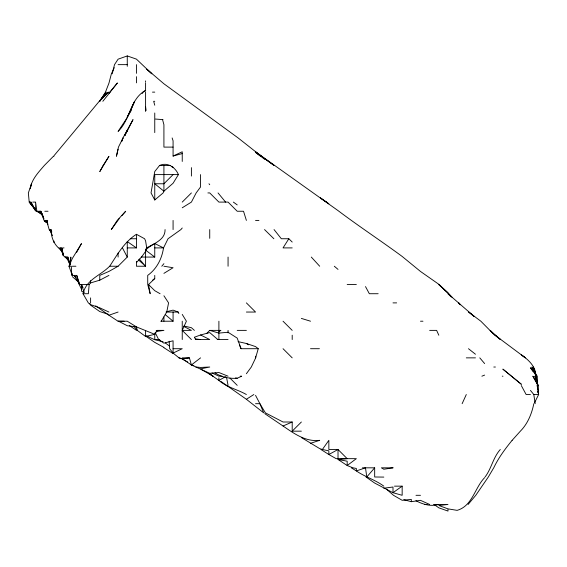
<?xml version="1.0" encoding="UTF-8"?>
<svg xmlns="http://www.w3.org/2000/svg" width="567" height="567" viewBox="0 0 567 567"><rect width="100%" height="100%" fill="white"/><g stroke="black" fill="none" stroke-linecap="round" stroke-linejoin="round"><path stroke-width="0.85" d="M538.211 392.853L538.374 385.354L532.852 376.19L537.537 384.589M70.315 263.733L70.854 257.071L69.904 265.399L67.87 257.071L65.07 257.071L63.121 255.426L61.973 247.907L60.13 247.907L63.121 254.448L61.973 247.907M108.935 275.399L99.771 280.176L90.607 282.912L89.182 284.556L88.346 293.72L83.016 293.72C85.993 279.963 99.898 275.711 108.935 266.929L109.7 266.235C117.284 254.661 124.414 241.847 136.427 234.291L144.585 238.742L145.591 240.84L146.704 247.907L145.591 251.436L141.481 257.071L136.427 262.599M165.068 229.578C165.245 241.074 152.048 243.208 145.591 250.118L145.591 266.235L136.427 266.235L136.427 261.352M30.171 188.761C31.575 179.448 38.471 172.269 44.368 165.436L53.44 156.272M118.099 149.241L116.433 156.272L118.453 147.108L123.032 137.944L121.919 140.999M112.231 73.802L114.506 64.638L118.099 59.174L127.263 55.935L136.427 59.124L151.857 73.802L146.846 69.252M30.696 187.096L31.539 183.765L28.35 192.929L29.208 202.093L32.95 206.572M533.823 403.683C531.754 413.79 527.728 423.74 520.364 431.168L512.121 440.332M246.383 373.731L251.301 367.026L255.547 358.131L258.247 348.705L255.547 346.593L246.383 343.503L238.055 341.618M121.777 141.282L122.968 137.944L133.011 119.623L126.448 132.579M79.784 284.556L76.743 275.399L72.285 275.399L68.968 266.235L72.285 258.566L81.45 243.604L76.566 252.485M191.405 339.541L182.241 330.377L186.387 321.213L182.241 314.416M125.215 134.953L127.263 130.467L124.683 135.704M462.14 403.683L466.301 394.519M114.265 67.693L111.394 73.802L108.935 83.186L105.469 92.13L99.771 101.295L106.192 92.13L99.338 101.295L108.432 92.13L99.239 101.295C84.122 119.46 69.117 137.653 53.957 155.748L53.957 156.272M534.461 402.917L538.65 394.519L537.211 385.354L538.374 385.354M124.804 135.648L125.626 134.117M145.917 249.14L146.577 247.907L154.756 243.519L163.523 247.907C161.907 258.786 156.761 268.878 147.711 275.399L147.732 284.556L150.17 293.72L148.547 284.556L154.756 278.574L154.756 275.399M485.09 476.989C491.511 468.477 493.099 457.541 500.285 449.496M131.253 110.459L127.263 116.922L130.757 110.459L134.62 101.295L127.263 117.575L118.099 131.381C130.495 119.616 129.836 98.899 145.591 90.422L143.104 92.13L142.133 93.541M178.414 174.601L173.077 183.261L163.913 191.192L163.112 192.929L154.756 199.974L151.035 192.929L154.756 171.539L159.603 165.436C167.421 161.871 175.394 167.237 178.414 174.601L154.756 174.601L154.756 199.974M292.203 242.045L288.83 238.742L283.039 247.907L292.203 247.907M134.081 326.521L137.278 330.377L145.591 336.479L154.756 334.324L157.293 330.377L163.913 330.377L156.421 331.489M161.234 321.213L166.748 312.048L168.576 302.884L163.913 295.768M301.368 437.54L319.689 448.603L322.375 449.496L328.853 440.332L328.853 449.496L338.017 449.496L347.181 458.66L338.017 459.504L347.181 461.191L347.181 465.535L352.965 467.825L356.345 468.455L356.345 470.929C365.042 476.953 375.319 479.852 383.831 486.153M484.629 477.648C474.664 487.918 472.474 505.934 457.137 510.357L447.98 508.861L438.815 505.481L447.98 504.474L438.574 504.474C430.637 506.707 422.925 504.396 415.902 500.718M102.84 101.295L117.404 82.966L108.935 93.172L110.033 92.13M512.114 440.332C505.169 448.866 498.542 457.739 493.793 467.725L488.315 476.989L475.777 495.31L468.094 504.474M161.786 266.235L163.913 263.662M182.241 227.991L180.901 229.578L168.045 238.742L163.523 247.907L154.756 247.907M362.433 467.825L374.674 467.825L366.771 476.989L365.509 467.825L356.345 470.929L351.334 467.825M119.183 218.692L111.288 229.578L117.227 220.414L125.683 211.25L121.891 215.595M173.077 174.601L163.913 183.765L154.756 183.765L163.913 191.192L163.913 165.436M99.771 280.176L99.771 275.399L108.935 271.423L118.099 266.235L127.263 257.071L127.263 241.57L136.427 247.907L136.427 234.291M182.241 202.093L191.405 192.929M206.679 333.431L209.733 330.377L220.946 330.377L218.897 331.61M301.368 431.168L292.203 431.168L301.368 422.004M228.062 376.19L218.897 372.526L209.733 373.306L191.405 364.964L189.399 357.862L182.241 358.72L191.405 364.964L200.569 357.862M152.736 280.07L154.756 278.574M402.159 494.679L402.159 486.153L392.995 492.702L374.674 483.063L366.006 476.989M220.875 381.393L246.383 399.274L253.846 394.519M182.241 207.791L191.405 202.093L196.161 192.929L200.569 186.947L200.569 174.601M163.913 273.358L173.077 267.73L163.913 266.235M225.567 376.616L218.897 380.457L209.733 373.937L213.05 376.19L201.278 369.464M156.024 331.057L157.293 330.377M172.134 137.944L173.077 140.807L173.077 156.06L182.241 151.765L182.241 161.453M215.077 372.873C221.562 377.246 229.5 378.784 237.219 378.26L241.691 376.19L240.202 376.19M264.711 413.612L283.039 426.001L292.203 422.004L292.203 431.168M481.879 376.19L484.629 375.092M194.46 337.237L200.569 334.969L209.733 332.581L217.813 339.541L228.062 339.541M95.688 305.861L108.935 315.231L118.099 312.048M310.525 443.309L319.689 440.332C305.811 442.132 293.883 433.464 283.039 426.001M173.077 156.06L182.241 153.572M166.769 311.666L173.077 310.128L178.187 312.048L178.86 313.579M200.569 368.841L209.733 367.026L200.569 367.451L195.913 367.026M403.824 499.725L411.323 501.682L420.487 500.342L429.651 504.474M383.831 488.208L392.995 487.01L392.995 492.702L402.159 495.31M108.935 315.231L118.021 321.213L124.145 321.213M118.099 64.638L127.263 64.638M152.473 92.13L154.756 92.13M154.756 101.295L153.671 101.295L154.756 105.207M145.591 110.459L146.102 110.459L145.591 106.766M154.756 112.996L154.756 118.999L162.998 119.623M173.077 147.108L163.913 147.108L163.913 124.69L162.559 119.623M159.603 165.436L170.49 165.436M207.891 192.929L209.733 192.929L218.897 202.093L228.062 202.093L237.219 211.25L243.527 211.25L246.383 220.414M29.208 202.093L30.923 202.093L35.629 210.718L41.2 213.802M32.766 202.093L35.629 202.093M43.496 217.359L40.895 211.25L36.883 211.25L35.629 202.547L35.629 210.789L29.42 202.093L33.042 206.572M44.793 211.25L48.018 211.25M47.415 222.696L44.793 220.414L47.713 220.414M255.547 220.414L258.949 220.414M52.525 235.688L49.669 229.578L51.002 229.578L51.81 232.08M264.541 229.578L273.875 238.742M130.275 238.742L136.427 238.742M288.83 238.742L281.331 238.742L274.052 229.578M63.121 247.907L64.021 247.907M127.263 247.907L136.427 247.907M141.176 257.071L154.756 257.071L154.756 243.519M68.968 266.235L71.3 266.235L71.803 275.399M72.285 266.235L75.928 266.235M109.7 266.235L118.099 266.235M76.743 275.399L79.231 284.556L89.182 284.556M347.181 284.556L356.345 284.556M378.161 293.72L369.33 293.72L365.509 286.583M392.995 302.884L396.645 302.884M166.067 312.048L178.187 312.048M246.383 312.048L255.547 312.048L246.383 302.884M118.099 321.213L127.263 321.213L136.427 326.89L154.756 334.324M160.808 321.213L173.077 321.213L173.077 312.048M420.487 321.213L422.954 321.213M182.241 330.377L191.405 330.377L183.765 326.443M237.219 330.377L246.383 330.377M429.651 330.377L436.633 330.377L438.815 335.225M159.752 339.541L154.756 339.541L154.756 333.708M173.077 348.705L182.241 348.705L173.077 353.078L169.668 348.705L169.143 341.206M258.247 348.705L241.053 348.705L240.288 347.245M310.525 348.705L319.419 348.705M182.241 357.862L189.399 357.862L182.241 358.89L178.995 357.862L173.077 353.078L173.077 340.781L163.913 343.148L158.64 339.541L155.138 332.517M466.301 357.862L475.465 357.862M493.793 367.026L495.409 367.026M222.193 376.19L218.897 376.19L212.023 372.973M502.291 376.19L502.957 376.19M530.443 394.519L526.133 394.519L521.286 385.525M530.443 390.387L533.802 394.519L538.65 394.519M255.547 403.683L259.892 403.683L265.363 412.847L283.039 422.004L292.203 422.004M394.49 486.153L402.159 486.153M415.987 495.31L420.487 495.31M424.633 504.474L427.142 504.474M433.705 504.474L438.574 504.474M383.831 477.095L374.674 476.989L374.674 467.825M80.053 284.556L81.45 284.577L83.051 287.625M217.232 339.491L218.897 339.541L218.897 321.213M195.572 338.903L200.569 339.541M322.375 449.496L328.853 450.85L328.853 454.521L336.146 458.66L356.345 458.66L347.181 465.535L338.017 459.454M183.906 326.025L191.405 327.705L194.396 330.377M235.553 377.884L237.219 378.26M154.756 339.753L163.083 341.717M178.995 357.862L181.433 358.507M191.405 364.964L193.928 365.651M209.733 330.377L218.897 333.098L228.062 332.255L237.219 338.116L241.053 348.705L239.458 344.885M301.368 318.406L310.525 321.213M108.106 314.253L99.771 311.552L90.607 305.159L89.841 303.643M171.432 166.606L173.077 167.187M218.897 377.82L218.897 380.457C226.885 387.339 237.396 389.394 246.383 394.519M108.935 312.048L99.771 307.831L90.607 304.635L88.31 302.884L83.016 293.72M146.378 335.841L154.245 339.541M200.569 334.969L209.733 339.541L195.544 339.541L194.509 337.245M118.517 321.213L127.263 325.727L136.427 326.89L137.278 330.377M44.793 221.343L47.089 222.597M163.913 347.401L154.756 342.376L145.591 336.054M182.241 359.01L187.585 361.944M84.192 292.586L81.45 291.077L81.45 284.556L84.058 292.062M226.162 385.354L228.062 386.403M47.089 222.498L44.793 221.208L47.614 223.256M246.383 343.503L248.672 344.8M160.085 293.72L154.756 290.687L148.547 284.556M173.077 353.553L163.913 347.727M320.929 449.496L328.853 454.521L338.017 449.496L338.017 458.66M129.382 325.6L136.427 330.292M264.711 158.732L273.875 165.316L255.547 151.843L338.017 210.591C359.017 226.424 381.003 240.862 402.159 256.44L420.487 271.451L439.205 284.556L447.98 293.033L438.815 284.556L448.901 293.72L452.431 297.647M434.095 504.474L438.815 507.834L447.98 511.065L447.98 509.492M233.377 202.093L237.219 204.907M165.323 342.957L169.554 346.09M264.711 159.313L255.547 152.353L260.685 156.272M145.591 250.118L154.756 257.071M246.383 399.274L263.676 412.847L259.892 403.683L255.547 395.362M261.366 156.272L238.126 137.944L163.913 83.788L146.881 69.252M468.477 348.705L475.465 354.247M37.585 211.25L42.83 215.446M61.201 249.962C54.219 245.476 51.15 237.651 51.002 229.578M474.097 316.443L468.64 312.048L480.851 321.213L493.233 333.715M44.793 220.414L47.415 222.547M165.224 314.6L173.077 321.213M474.168 316.443L447.98 293.72L451.027 296.775M334.317 266.235L338.017 269.389M386.453 489.186L393.512 495.31L402.159 500.292L411.323 499.421L411.323 501.682M72.285 276.597L78.827 282.288M138.391 259.842L145.591 266.235L139.34 259.034M65.07 257.071L67.693 259.41M67.99 259.41L65.531 257.071L67.785 259.544M283.039 321.213L292.203 330.377M283.039 348.705L292.203 357.862M229.89 378.026L237.219 385.354M42.397 214.454L39.392 211.25L42.093 214.617M311.311 257.071L319.689 266.235M493.276 333.807L490.157 330.377L500.434 339.541L493.793 334.268L525.382 357.862L521.286 354.8C528.373 359.719 535.468 366.126 535.914 375.361L533.32 367.026L535.85 375.361M218.033 192.929L225.595 202.093M479.781 357.862L484.629 363.575M460.333 304.812L458.703 302.884L459.823 304.167M34.02 207.848L35.09 209.131M67.388 258.417L66.304 257.071L70.067 264.704M208.968 183.765L209.733 184.714M51.299 232.257L49.173 229.578L46.558 220.414L47.259 221.945M76.297 278.014L74.242 275.399L79.649 284.556M59.067 247.907L62.618 252.676M49.669 229.578L50.619 230.918M533.398 371.995L530.443 367.792L537.289 376.19L537.438 384.525L536.262 376.19L537.339 384.525M42.447 214.617L40.101 211.25L44.013 218.89M60.13 247.907L62.746 252.676M30.923 202.093L35.629 210.789M122.451 247.907L127.263 257.071M46.005 220.414L47.982 224.234M79.231 284.556L81.45 289.057M535.978 375.425L531.889 367.026L535.751 375.425M40.895 211.25L44.02 220.414M537.963 385.354L534.872 376.19L537.069 383.689M67.87 257.071L69.479 262.067M226.467 377.027L228.062 385.354M533.802 394.519L535.17 403.683M537.211 385.354L537.651 389.522M537.828 391.187L538.005 392.853M255.646 356.196L255.667 357.862M292.203 335.196L292.203 339.541M228.062 257.071L228.062 266.235M228.062 330.377L228.062 332.872M209.733 229.578L209.733 238.338M191.405 167.634L191.405 176.061M182.241 321.213L182.241 339.541M173.077 220.414L173.077 229.578M163.913 316.925L163.913 321.213M154.756 119.623L154.756 132.6M145.591 80.89L145.591 82.045M145.591 82.966L145.591 91.004M145.591 92.13L145.591 111.444M145.591 330.377L145.591 336.479M136.427 64.638L136.427 73.334M136.427 76.68L136.427 82.86M127.263 55.935L127.263 66.311M118.099 253.024L118.099 257.071M90.607 280.708L90.607 282.912M90.607 297.888L90.607 302.884M72.285 273.741L72.285 275.392M63.121 253.357L63.121 255.426M53.957 241.046L53.957 242.541M103.144 165.436L99.771 171.61L108.935 156.357L103.144 165.436M392.995 467.825L383.831 469.242L381.378 467.825L392.995 467.825M326.45 202.093L320.369 197.883L328.853 203.829L326.45 202.093M521.286 384.228L502.957 369.188L521.286 384.228"/></g></svg>
